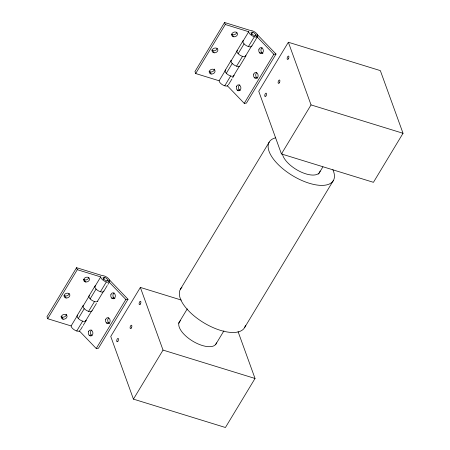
<?xml version="1.0" encoding="UTF-8"?>
<svg xmlns="http://www.w3.org/2000/svg" width="450" height="450" viewBox="0 0 450 450"><rect width="100%" height="100%" fill="white"/><g stroke="black" fill="none" stroke-linecap="round" stroke-linejoin="round"><path stroke-width="0.67" d="M76.567 267.677L77.293 269.685L100.716 276.907A5.13 2.301 31.1 0 0 106.329 281.936A5.13 2.301 31.1 0 0 109.316 279.579A5.13 2.301 31.1 0 0 102.33 275.631L76.567 267.677L46.969 316.716L47.694 318.718L71.111 325.941A5.13 2.301 31.1 0 0 74.818 330.137A5.13 2.301 31.1 0 0 79.886 330.823M248.428 46.569L254.351 36.759A5.13 2.301 31.1 0 0 257.316 34.402A5.13 2.301 31.1 0 0 250.329 30.454L224.572 22.5L194.968 71.533L195.694 73.541L219.111 80.764A5.13 2.301 31.1 0 0 222.817 84.96A5.13 2.301 31.1 0 0 227.886 85.646M47.694 318.718L77.293 269.685M195.694 73.541L225.298 24.503L224.572 22.5M77.147 315.585L83.07 305.781M88.987 295.971L94.911 286.166M225.152 70.408L231.069 60.604M236.993 50.794L242.91 40.989M71.111 325.941L77.034 316.136M82.952 306.326L88.875 296.522M94.793 286.712L100.716 276.907M219.111 80.764L225.034 70.959M230.951 61.149L236.874 51.345M242.792 41.535L248.715 31.731A5.13 2.301 31.1 0 0 254.334 36.754M78.306 318.488L84.229 308.683M90.146 298.873L96.069 289.069M226.305 73.311L232.228 63.506M238.146 53.696L244.069 43.892M103.669 279.157L104.715 277.425M251.325 34.554L252.714 32.248M76.748 330.975L82.671 321.165M88.588 311.361L94.511 301.551M100.429 291.746L106.352 281.936M224.752 85.798L230.67 75.988M236.588 66.184L242.511 56.374M85.416 321.277L91.333 311.473M97.251 301.663L103.174 291.859M233.415 76.101L239.333 66.291M245.256 56.486L251.173 46.676M80.443 329.957L82.53 326.498M83.228 325.344L86.012 320.726M91.935 310.922L96.463 303.424M103.776 291.308L107.258 285.536M107.955 284.383L108.653 283.23M228.442 84.78L231.924 79.014M232.622 77.856L233.319 76.703M239.934 65.745L245.857 55.935M251.775 46.131L257.692 36.321M96.233 348.508L125.831 299.475L128.019 299.25L98.415 348.289L96.233 348.508L79.273 330.857M244.232 103.331L273.836 54.292L276.019 54.073L246.42 103.112L244.232 103.331L227.273 85.68M181.311 300.06L140.349 287.426L110.751 336.459L133.436 399.127L225.428 427.5L255.032 378.467L238.078 331.633M288.354 42.249L258.75 91.282L281.436 153.945L373.433 182.323L403.031 133.284L380.346 70.622L288.354 42.249L311.04 104.912L281.436 153.945M180.428 289.198L269.229 142.093M178.571 323.28L187.279 308.858M133.436 399.127L163.035 350.089L140.349 287.426M215.578 344.655L223.92 330.829M318.527 174.111L322.881 166.899M244.558 327.656L333.354 180.546M259.673 52.92L261.855 52.701M254.458 77.777L256.641 77.558M237.218 90.118L239.4 89.899M111.673 298.097L113.856 297.877M106.459 322.954L108.641 322.734M89.218 335.295L91.401 335.076M225.298 24.503L248.715 31.731M311.04 104.912L403.031 133.284M163.035 350.089L255.032 378.467M276.019 54.073L257.602 34.909L255.42 35.128L273.836 54.292M128.019 299.25L109.603 280.086L107.421 280.305L125.831 299.475M232.498 34.678L233.224 36.686M212.856 50.681L213.581 52.689M210.037 71.876L210.763 73.884M84.493 279.855L85.219 281.863M64.856 295.864L65.582 297.866M62.038 317.059L62.764 319.061M332.843 169.661A37.389 16.779 31.1 0 1 295.138 177.148A37.389 16.779 31.1 0 1 275.642 137.812M320.113 171.017A21.364 9.591 31.1 0 1 301.14 172.063A21.364 9.591 31.1 0 1 282.437 153.917M245.436 325.395A37.389 16.779 31.1 0 1 204.03 322.914A37.389 16.779 31.1 0 1 181.958 287.331M216.467 342.832A21.364 9.591 31.1 0 1 192.313 340.897A21.364 9.591 31.1 0 1 180.546 320.642M66.341 314.252A2.993 2.34 -19.9 0 1 64.316 316.929A2.993 2.34 -19.9 0 1 60.953 316.373M69.12 293.586A2.993 2.34 -19.9 0 1 67.028 295.774A2.993 2.34 -19.9 0 1 64.024 295.425M88.785 277.403A2.993 2.34 -19.9 0 1 86.67 279.765A2.993 2.34 -19.9 0 1 83.531 279.304M86.113 320.417A5.13 2.301 31.1 0 1 80.319 320.085A5.13 2.301 31.1 0 1 77.535 315.157M92.031 310.613A5.13 2.301 31.1 0 1 86.563 310.472A5.13 2.301 31.1 0 1 83.194 305.584M97.847 301.134A5.13 2.301 31.1 0 1 91.845 300.268A5.13 2.301 31.1 0 1 89.376 295.543M103.871 290.998A5.13 2.301 31.1 0 1 98.078 290.666A5.13 2.301 31.1 0 1 95.293 285.733M114.936 298.519A2.993 2.295 84.2 0 1 112.978 296.016A2.993 2.295 84.2 0 1 114.081 292.928M109.552 323.331A2.993 2.295 84.2 0 1 107.764 320.873A2.993 2.295 84.2 0 1 108.726 317.891M91.991 335.531A2.993 2.295 84.2 0 1 90.484 332.781A2.993 2.295 84.2 0 1 91.778 330.036M214.341 69.075A2.993 2.34 -19.9 0 1 212.417 71.707A2.993 2.34 -19.9 0 1 209.076 71.325M217.119 48.409A2.993 2.34 -19.9 0 1 214.824 50.664A2.993 2.34 -19.9 0 1 211.77 50.001M236.79 32.226A2.993 2.34 -19.9 0 1 234.669 34.588A2.993 2.34 -19.9 0 1 231.531 34.127M234.112 75.24A5.13 2.301 31.1 0 1 228.319 74.908A5.13 2.301 31.1 0 1 225.534 69.981M239.591 66.144A5.13 2.301 31.1 0 1 233.769 64.794A5.13 2.301 31.1 0 1 231.199 60.401M245.914 55.8A5.13 2.301 31.1 0 1 240.002 55.193A5.13 2.301 31.1 0 1 237.375 50.366M251.871 45.821A5.13 2.301 31.1 0 1 246.083 45.489A5.13 2.301 31.1 0 1 243.298 40.556M262.935 53.342A2.993 2.295 84.2 0 1 260.983 50.833A2.993 2.295 84.2 0 1 262.086 47.751M257.389 78.092A2.993 2.295 84.2 0 1 255.752 75.583A2.993 2.295 84.2 0 1 256.725 72.714M240.148 90.433A2.993 2.295 84.2 0 1 238.489 87.711A2.993 2.295 84.2 0 1 239.777 84.859M279.338 82.789A1.766 0.765 -72.9 0 0 279.551 80.016A1.766 0.765 -72.9 0 0 278.111 82.271A1.766 0.765 -72.9 0 0 279.338 82.789M265.967 95.946A1.766 0.765 -72.9 0 0 266.186 93.172A1.766 0.765 -72.9 0 0 264.741 95.428A1.766 0.765 -72.9 0 0 265.967 95.946M288.366 58.849A1.766 0.765 -72.9 0 0 288.579 56.076A1.766 0.765 -72.9 0 0 287.139 58.331A1.766 0.765 -72.9 0 0 288.366 58.849M140.338 304.065A1.766 0.765 -72.9 0 0 140.558 301.292A1.766 0.765 -72.9 0 0 139.112 303.542A1.766 0.765 -72.9 0 0 140.338 304.065M131.316 328.005A1.766 0.765 -72.9 0 0 131.529 325.232A1.766 0.765 -72.9 0 0 130.089 327.482A1.766 0.765 -72.9 0 0 131.316 328.005M117.945 341.162A1.766 0.765 -72.9 0 0 118.159 338.389A1.766 0.765 -72.9 0 0 116.719 340.644A1.766 0.765 -72.9 0 0 117.945 341.162M63.428 319.185A2.993 2.34 -19.9 0 0 66.96 315.759A2.993 2.34 -19.9 0 0 62.055 315.377A2.993 2.34 -19.9 0 0 63.428 319.185M66.24 297.99A2.993 2.34 -19.9 0 0 69.773 294.564A2.993 2.34 -19.9 0 0 64.867 294.182A2.993 2.34 -19.9 0 0 66.24 297.99M85.883 281.987A2.993 2.34 -19.9 0 0 89.415 278.556A2.993 2.34 -19.9 0 0 84.51 278.179A2.993 2.34 -19.9 0 0 85.883 281.987M103.584 279.051A2.565 1.153 31.1 0 0 107.426 280.294A2.565 1.153 31.1 0 0 104.771 277.442A2.565 1.153 31.1 0 0 103.584 279.051M110.97 294.401A2.993 2.295 84.2 0 0 113.254 298.789A2.993 2.295 84.2 0 0 114.941 294.233A2.993 2.295 84.2 0 0 110.97 294.401M105.756 319.264A2.993 2.295 84.2 0 0 108.039 323.651A2.993 2.295 84.2 0 0 109.727 319.089A2.993 2.295 84.2 0 0 105.756 319.264M88.515 331.605A2.993 2.295 84.2 0 0 90.799 335.993A2.993 2.295 84.2 0 0 92.486 331.431A2.993 2.295 84.2 0 0 88.515 331.605M211.427 74.008A2.993 2.34 -19.9 0 0 214.959 70.577A2.993 2.34 -19.9 0 0 210.054 70.2A2.993 2.34 -19.9 0 0 211.427 74.008M214.245 52.813A2.993 2.34 -19.9 0 0 217.778 49.382A2.993 2.34 -19.9 0 0 212.867 49.005A2.993 2.34 -19.9 0 0 214.245 52.813M233.882 36.81A2.993 2.34 -19.9 0 0 237.414 33.379A2.993 2.34 -19.9 0 0 232.509 33.002A2.993 2.34 -19.9 0 0 233.882 36.81M251.584 33.874A2.565 1.153 31.1 0 0 255.431 35.117A2.565 1.153 31.1 0 0 252.771 32.265A2.565 1.153 31.1 0 0 251.584 33.874M258.969 49.224A2.993 2.295 84.2 0 0 261.253 53.612A2.993 2.295 84.2 0 0 262.941 49.05A2.993 2.295 84.2 0 0 258.969 49.224M253.755 74.081A2.993 2.295 84.2 0 0 256.039 78.474A2.993 2.295 84.2 0 0 257.726 73.913A2.993 2.295 84.2 0 0 253.755 74.081M236.514 86.422A2.993 2.295 84.2 0 0 238.798 90.816A2.993 2.295 84.2 0 0 240.486 86.254A2.993 2.295 84.2 0 0 236.514 86.422"/></g></svg>
